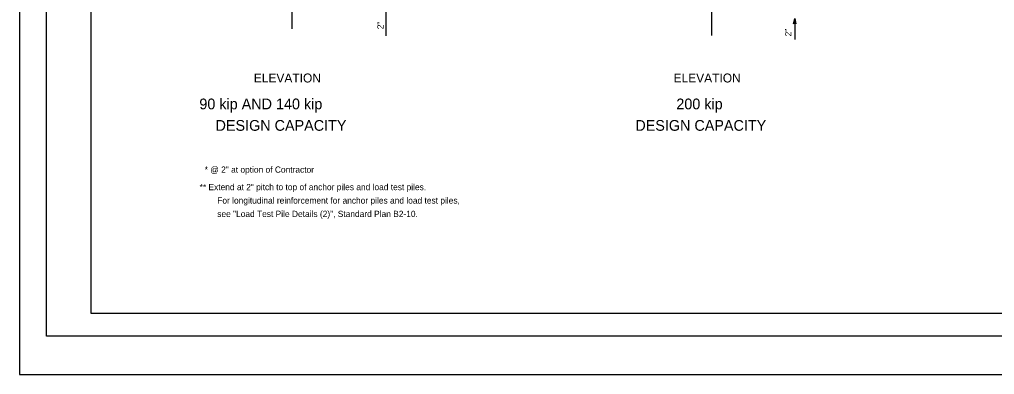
# Model space of a CAD drawing. Extents: x -894 to 866, y -472 to 714.
# Drawn here: x -894 to 195, y -472 to -76 of the extents above; entities that cross this region are included whole.
import ezdxf

# ---------------------------------------------------------------- set-up
doc = ezdxf.new("R2010")
doc.units = 0
for name, color, linetype in [('border_PLOTTING-ELEMENTS', 7, 'Continuous'), ('border_rw_22x34_Cut_Lines', 7, 'Continuous'), ('border_SHEET', 7, 'Continuous'), ('str_Dimensions-A', 7, 'Continuous'), ('str_Text-A', 7, 'Continuous')]:
    doc.layers.add(name, color=color, linetype=linetype)

msp = doc.modelspace()

# ---------------------------------------------------------------- linework, layer by layer
at = {"layer": 'border_PLOTTING-ELEMENTS'}
for points in [[(-894, -472.4), (866, -472.4), (866, 713.6), (-894, 713.6)], [(-864, 670.6), (836, 670.6), (836, -429.4), (-864, -429.4)]]:
    msp.add_lwpolyline(points, close=True, dxfattribs=at)
at = {"layer": 'border_rw_22x34_Cut_Lines'}
msp.add_lwpolyline([(-864, 670.6), (836, 670.6), (836, -429.4), (-864, -429.4)], close=True, dxfattribs=at)
at = {"layer": 'border_SHEET'}
for p, q in [((-814, -404.4), (-814, 645.6)), ((811, -404.4), (-814, -404.4))]:
    msp.add_line(p, q, dxfattribs=at)
at = {"layer": 'str_Dimensions-A'}
for p, q in [((-484.9, -66.9), (-484.9, -93.8)), ((-29.3, -80.4), (-28, -74.4)), ((-28.9, -80.2), (-28, -75.8)), ((-28, -74.4), (-26.6, -80.4)), ((-28, -74.4), (-28, -97.9)), ((-27.9, -75.8), (-27, -80.2)), ((-28, -79.6), (-29.3, -80.4)), ((-29.3, -80.4), (-29.3, -80.4)), ((-28.6, -80), (-28, -77.2)), ((-28.2, -79.8), (-28, -78.6)), ((-28, -77.2), (-27.3, -80)), ((-28, -78.6), (-27.7, -79.8)), ((-26.6, -80.4), (-28, -79.6)), ((-26.6, -80.4), (-26.6, -80.4))]:
    msp.add_line(p, q, dxfattribs=at)
at = {"layer": 'str_Text-A'}
for p, q in [((-589.8, 350), (-589.8, -86)), ((-120.9, 337.6), (-120.9, -93.6))]:
    msp.add_line(p, q, dxfattribs=at)
for points in [[(-589.8, -73), (-589.8, -86)], [(-120.9, -78.4), (-120.9, -82.4)], [(-120.9, -85.4), (-120.9, -93.6)]]:
    msp.add_lwpolyline(points, dxfattribs=at)

# ---------------------------------------------------------------- texts
at = {"layer": 'str_Dimensions-A'}
for p in [(-487.3, -86.5), (-31.7, -94.5)]:
    msp.add_text('2"', height=7, rotation=90, dxfattribs=at).set_placement(p)
at = {"layer": 'str_Text-A'}
for s, height, p in [('ELEVATION', 10, (-632.3, -146)), ('ELEVATION', 10, (-163.3, -146)), ('90 kip AND 140 kip', 12, (-693.1, -176)), ('200 kip', 12, (-160.2, -176)), ('DESIGN CAPACITY', 12, (-675, -200)), ('DESIGN CAPACITY', 12, (-206, -200)), ('* @ 2" at option of Contractor', 7, (-687.1, -246.9)), ('** Extend at 2" pitch to top of anchor piles and load test piles.', 7, (-692.8, -266.4)), ('For longitudinal reinforcement for anchor piles and load test piles,', 7, (-673.1, -281.4)), ('see "Load Test Pile Details (2)", Standard Plan B2-10.', 7, (-673.1, -296.4))]:
    msp.add_text(s, height=height, dxfattribs=at).set_placement(p)

doc.saveas('drawing.dxf')
